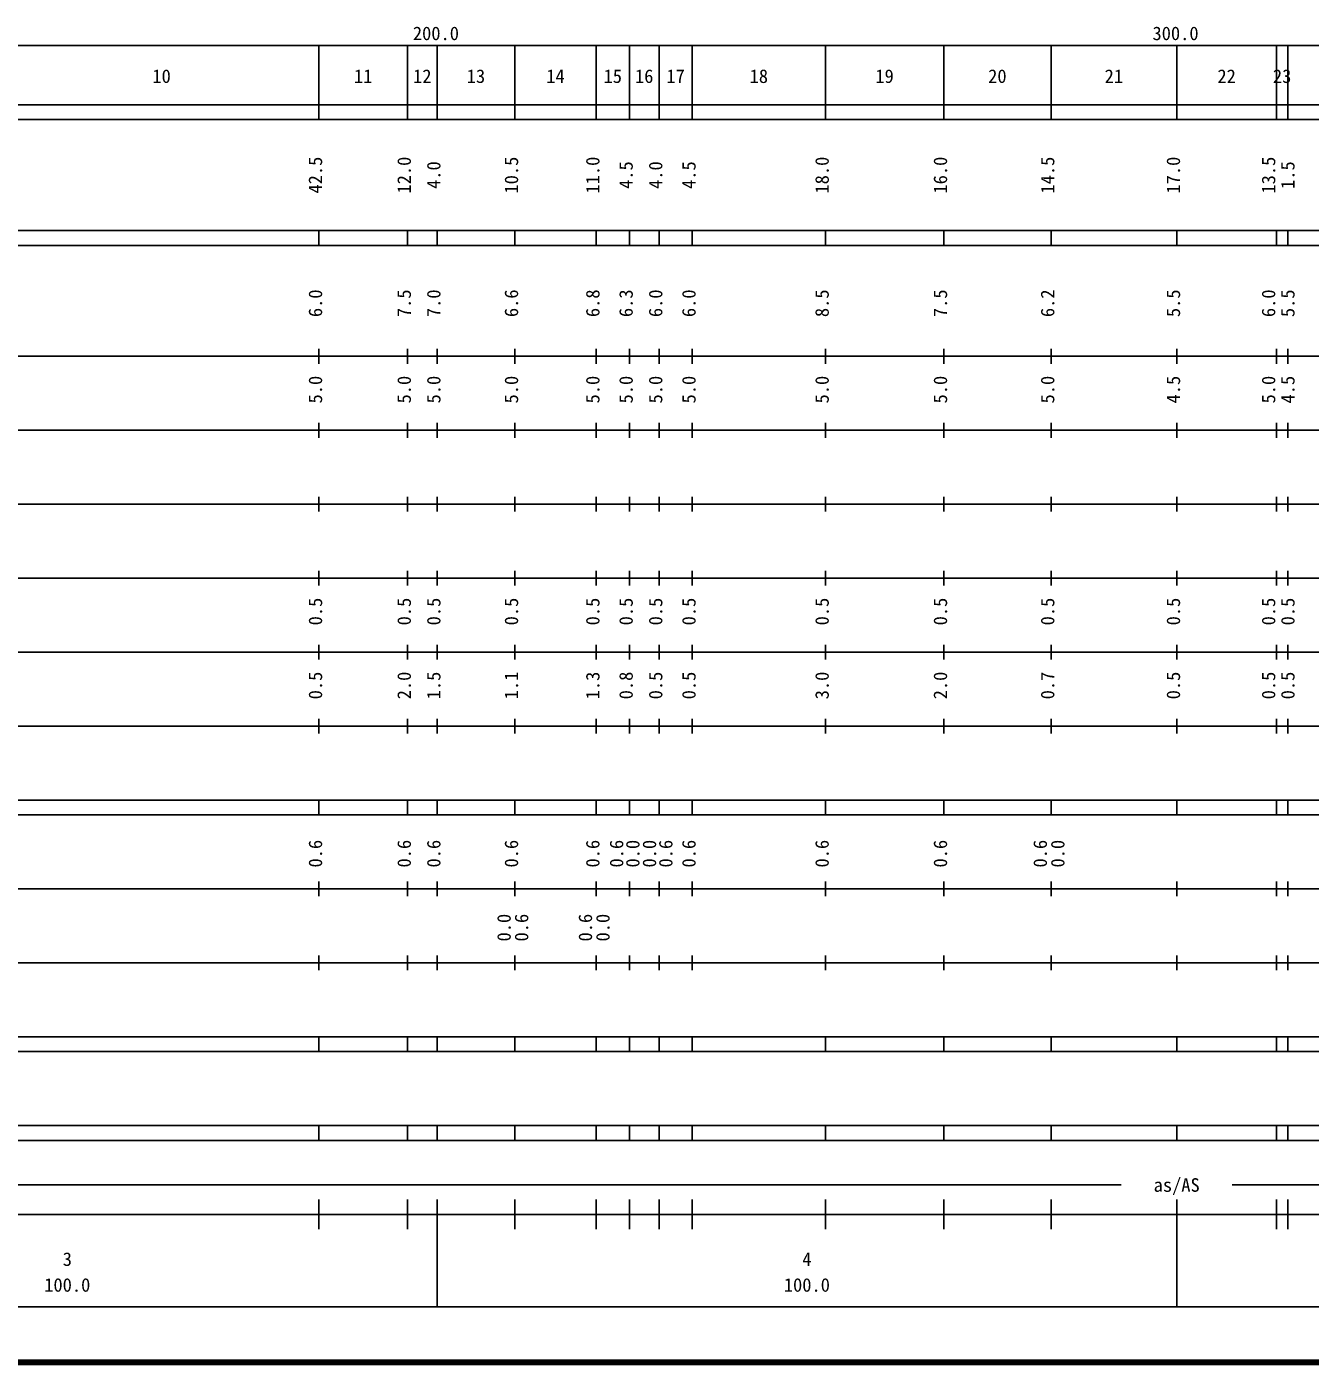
# Model space of a CAD drawing. Units: millimetres on the paper, enlarged 1000 times. Extents: x 40000 to 680000, y 20000 to 380000.
# Drawn here: x 212509 to 386056, y 20000 to 200558 of the extents above; entities that cross this region are included whole.
import ezdxf
from ezdxf.enums import TextEntityAlignment as Align

# ---------------------------------------------------------------- set-up
doc = ezdxf.new("R2010")
doc.units = ezdxf.units.MM
doc.header["$LTSCALE"] = 1000
doc.layers.add('M-TTL', color=2, linetype='Continuous', lineweight=140)
doc.layers.add('M-TTL-BAND', color=7, linetype='Continuous', lineweight=25)
doc.styles.add('ＭＳ ゴシック', font='')
doc.styles.get('ＭＳ ゴシック').set_extended_font_data('MS Gothic')

msp = doc.modelspace()

# ---------------------------------------------------------------- linework, layer by layer
at = {"layer": 'M-TTL'}
msp.add_line((40000, 20000), (680000, 20000), dxfattribs=at)
at = {"layer": 'M-TTL-BAND'}
for p, q in [((68000, 198000), (579000, 198000)), ((252000, 188000), (252000, 198000)), ((264000, 188000), (264000, 198000)), ((268000, 188000), (268000, 198000)), ((278500, 188000), (278500, 198000)), ((289500, 188000), (289500, 198000)), ((294000, 188000), (294000, 198000)), ((298000, 188000), (298000, 198000)), ((302500, 188000), (302500, 198000)), ((320500, 188000), (320500, 198000)), ((336500, 188000), (336500, 198000)), ((351000, 188000), (351000, 198000)), ((368000, 188000), (368000, 198000)), ((381500, 188000), (381500, 198000)), ((383000, 188000), (383000, 198000)), ((40000, 190000), (579000, 190000)), ((40000, 188000), (579000, 188000)), ((40000, 173000), (579000, 173000)), ((252000, 171000), (252000, 173000)), ((264000, 171000), (264000, 173000)), ((268000, 171000), (268000, 173000)), ((278500, 171000), (278500, 173000)), ((289500, 171000), (289500, 173000)), ((294000, 171000), (294000, 173000)), ((298000, 171000), (298000, 173000)), ((302500, 171000), (302500, 173000)), ((320500, 171000), (320500, 173000)), ((336500, 171000), (336500, 173000)), ((351000, 171000), (351000, 173000)), ((368000, 171000), (368000, 173000)), ((381500, 171000), (381500, 173000)), ((383000, 171000), (383000, 173000)), ((40000, 171000), (579000, 171000)), ((40000, 156000), (579000, 156000)), ((252000, 155000), (252000, 157000)), ((264000, 155000), (264000, 157000)), ((268000, 155000), (268000, 157000)), ((278500, 155000), (278500, 157000)), ((289500, 155000), (289500, 157000)), ((294000, 155000), (294000, 157000)), ((298000, 155000), (298000, 157000)), ((302500, 155000), (302500, 157000)), ((320500, 155000), (320500, 157000)), ((336500, 155000), (336500, 157000)), ((351000, 155000), (351000, 157000)), ((368000, 155000), (368000, 157000)), ((381500, 155000), (381500, 157000)), ((383000, 155000), (383000, 157000)), ((252000, 145000), (252000, 147000)), ((264000, 145000), (264000, 147000)), ((268000, 145000), (268000, 147000)), ((278500, 145000), (278500, 147000)), ((289500, 145000), (289500, 147000)), ((294000, 145000), (294000, 147000)), ((298000, 145000), (298000, 147000)), ((302500, 145000), (302500, 147000)), ((320500, 145000), (320500, 147000)), ((336500, 145000), (336500, 147000)), ((351000, 145000), (351000, 147000)), ((368000, 145000), (368000, 147000)), ((381500, 145000), (381500, 147000)), ((383000, 145000), (383000, 147000)), ((46000, 146000), (579000, 146000)), ((52000, 136000), (579000, 136000)), ((252000, 135000), (252000, 137000)), ((264000, 135000), (264000, 137000)), ((268000, 135000), (268000, 137000)), ((278500, 135000), (278500, 137000)), ((289500, 135000), (289500, 137000)), ((294000, 135000), (294000, 137000)), ((298000, 135000), (298000, 137000)), ((302500, 135000), (302500, 137000)), ((320500, 135000), (320500, 137000)), ((336500, 135000), (336500, 137000)), ((351000, 135000), (351000, 137000)), ((368000, 135000), (368000, 137000)), ((381500, 135000), (381500, 137000)), ((383000, 135000), (383000, 137000)), ((252000, 125000), (252000, 127000)), ((264000, 125000), (264000, 127000)), ((268000, 125000), (268000, 127000)), ((278500, 125000), (278500, 127000)), ((289500, 125000), (289500, 127000)), ((294000, 125000), (294000, 127000)), ((298000, 125000), (298000, 127000)), ((302500, 125000), (302500, 127000)), ((320500, 125000), (320500, 127000)), ((336500, 125000), (336500, 127000)), ((351000, 125000), (351000, 127000)), ((368000, 125000), (368000, 127000)), ((381500, 125000), (381500, 127000)), ((383000, 125000), (383000, 127000)), ((46000, 126000), (579000, 126000)), ((52000, 116000), (579000, 116000)), ((252000, 115000), (252000, 117000)), ((264000, 115000), (264000, 117000)), ((268000, 115000), (268000, 117000)), ((278500, 115000), (278500, 117000)), ((289500, 115000), (289500, 117000)), ((294000, 115000), (294000, 117000)), ((298000, 115000), (298000, 117000)), ((302500, 115000), (302500, 117000)), ((320500, 115000), (320500, 117000)), ((336500, 115000), (336500, 117000)), ((351000, 115000), (351000, 117000)), ((368000, 115000), (368000, 117000)), ((381500, 115000), (381500, 117000)), ((383000, 115000), (383000, 117000)), ((252000, 105000), (252000, 107000)), ((264000, 105000), (264000, 107000)), ((268000, 105000), (268000, 107000)), ((278500, 105000), (278500, 107000)), ((289500, 105000), (289500, 107000)), ((294000, 105000), (294000, 107000)), ((298000, 105000), (298000, 107000)), ((302500, 105000), (302500, 107000)), ((320500, 105000), (320500, 107000)), ((336500, 105000), (336500, 107000)), ((351000, 105000), (351000, 107000)), ((368000, 105000), (368000, 107000)), ((381500, 105000), (381500, 107000)), ((383000, 105000), (383000, 107000)), ((46000, 106000), (579000, 106000)), ((40000, 96000), (579000, 96000)), ((252000, 94000), (252000, 96000)), ((264000, 94000), (264000, 96000)), ((268000, 94000), (268000, 96000)), ((278500, 94000), (278500, 96000)), ((289500, 94000), (289500, 96000)), ((294000, 94000), (294000, 96000)), ((298000, 94000), (298000, 96000)), ((302500, 94000), (302500, 96000)), ((320500, 94000), (320500, 96000)), ((336500, 94000), (336500, 96000)), ((351000, 94000), (351000, 96000)), ((368000, 94000), (368000, 96000)), ((381500, 94000), (381500, 96000)), ((383000, 94000), (383000, 96000)), ((40000, 94000), (579000, 94000)), ((252000, 83000), (252000, 85000)), ((264000, 83000), (264000, 85000)), ((268000, 83000), (268000, 85000)), ((278500, 83000), (278500, 85000)), ((289500, 83000), (289500, 85000)), ((294000, 83000), (294000, 85000)), ((298000, 83000), (298000, 85000)), ((302500, 83000), (302500, 85000)), ((320500, 83000), (320500, 85000)), ((336500, 83000), (336500, 85000)), ((351000, 83000), (351000, 85000)), ((368000, 83000), (368000, 85000)), ((381500, 83000), (381500, 85000)), ((383000, 83000), (383000, 85000)), ((49000, 84000), (579000, 84000)), ((252000, 73000), (252000, 75000)), ((264000, 73000), (264000, 75000)), ((268000, 73000), (268000, 75000)), ((278500, 73000), (278500, 75000)), ((289500, 73000), (289500, 75000)), ((294000, 73000), (294000, 75000)), ((298000, 73000), (298000, 75000)), ((302500, 73000), (302500, 75000)), ((320500, 73000), (320500, 75000)), ((336500, 73000), (336500, 75000)), ((351000, 73000), (351000, 75000)), ((368000, 73000), (368000, 75000)), ((381500, 73000), (381500, 75000)), ((383000, 73000), (383000, 75000)), ((40000, 74000), (579000, 74000)), ((40000, 64000), (579000, 64000)), ((252000, 62000), (252000, 64000)), ((264000, 62000), (264000, 64000)), ((268000, 62000), (268000, 64000)), ((278500, 62000), (278500, 64000)), ((289500, 62000), (289500, 64000)), ((294000, 62000), (294000, 64000)), ((298000, 62000), (298000, 64000)), ((302500, 62000), (302500, 64000)), ((320500, 62000), (320500, 64000)), ((336500, 62000), (336500, 64000)), ((351000, 62000), (351000, 64000)), ((368000, 62000), (368000, 64000)), ((381500, 62000), (381500, 64000)), ((383000, 62000), (383000, 64000)), ((40000, 62000), (579000, 62000)), ((40000, 52000), (579000, 52000)), ((252000, 50000), (252000, 52000)), ((264000, 50000), (264000, 52000)), ((268000, 50000), (268000, 52000)), ((278500, 50000), (278500, 52000)), ((289500, 50000), (289500, 52000)), ((294000, 50000), (294000, 52000)), ((298000, 50000), (298000, 52000)), ((302500, 50000), (302500, 52000)), ((320500, 50000), (320500, 52000)), ((336500, 50000), (336500, 52000)), ((351000, 50000), (351000, 52000)), ((368000, 50000), (368000, 52000)), ((381500, 50000), (381500, 52000)), ((383000, 50000), (383000, 52000)), ((40000, 50000), (579000, 50000)), ((109000, 44000), (360500, 44000)), ((375500, 44000), (563264, 44000)), ((252000, 38000), (252000, 42000)), ((264000, 38000), (264000, 42000)), ((268000, 27500), (268000, 42000)), ((278500, 38000), (278500, 42000)), ((289500, 38000), (289500, 42000)), ((294000, 38000), (294000, 42000)), ((298000, 38000), (298000, 42000)), ((302500, 38000), (302500, 42000)), ((320500, 38000), (320500, 42000)), ((336500, 38000), (336500, 42000)), ((351000, 38000), (351000, 42000)), ((368000, 27500), (368000, 42000)), ((381500, 38000), (381500, 42000)), ((383000, 38000), (383000, 42000)), ((40000, 40000), (579000, 40000)), ((68000, 27500), (579000, 27500))]:
    msp.add_line(p, q, dxfattribs=at)

# ---------------------------------------------------------------- texts
at = {"layer": 'M-TTL-BAND', "style": 'ＭＳ ゴシック'}
for s, p in [('200.0', (264719, 198195)), ('300.0', (364719, 198195)), ('10', (229500, 192405)), ('11', (256750, 192405)), ('12', (264750, 192405)), ('13', (272000, 192405)), ('14', (282750, 192405)), ('15', (290500, 192405)), ('16', (294750, 192405)), ('17', (299000, 192405)), ('18', (310250, 192405)), ('19', (327250, 192405)), ('20', (342500, 192405)), ('21', (358250, 192405)), ('22', (373500, 192405)), ('23', (381000, 192405)), ('as/AS', (364875, 42500)), ('3', (217375, 32481)), ('4', (317375, 32481)), ('100.0', (214875, 28990)), ('100.0', (314875, 28990))]:
    msp.add_text(s, height=1833, dxfattribs=at).set_placement(p, align=Align.BOTTOM_LEFT)
for s, p in [('42.5', (253000, 178000)), ('12.0', (265000, 178000)), ('10.5', (279500, 178000)), ('11.0', (290500, 178000)), ('18.0', (321500, 178000)), ('16.0', (337500, 178000)), ('14.5', (352000, 178000)), ('17.0', (369000, 178000)), ('13.5', (381870, 178000)), ('4.0', (269000, 178625)), ('4.5', (295000, 178625)), ('4.0', (299000, 178625)), ('4.5', (303500, 178625)), ('1.5', (384477, 178625)), ('6.0', (253000, 161299)), ('7.5', (265000, 161299)), ('7.0', (269000, 161299)), ('6.6', (279500, 161299)), ('6.8', (290500, 161299)), ('6.3', (295000, 161299)), ('6.0', (299000, 161299)), ('6.0', (303500, 161299)), ('8.5', (321500, 161299)), ('7.5', (337500, 161299)), ('6.2', (352000, 161299)), ('5.5', (369000, 161299)), ('6.0', (381870, 161299)), ('5.5', (384477, 161299)), ('5.0', (253000, 149625)), ('5.0', (265000, 149625)), ('5.0', (269000, 149625)), ('5.0', (279500, 149625)), ('5.0', (290500, 149625)), ('5.0', (295000, 149625)), ('5.0', (299000, 149625)), ('5.0', (303500, 149625)), ('5.0', (321500, 149625)), ('5.0', (337500, 149625)), ('5.0', (352000, 149625)), ('4.5', (369000, 149625)), ('5.0', (381870, 149625)), ('4.5', (384477, 149625)), ('0.5', (253000, 119625)), ('0.5', (265000, 119625)), ('0.5', (269000, 119625)), ('0.5', (279500, 119625)), ('0.5', (290500, 119625)), ('0.5', (295000, 119625)), ('0.5', (299000, 119625)), ('0.5', (303500, 119625)), ('0.5', (321500, 119625)), ('0.5', (337500, 119625)), ('0.5', (352000, 119625)), ('0.5', (369000, 119625)), ('0.5', (381870, 119625)), ('0.5', (384477, 119625)), ('0.5', (253000, 109625)), ('2.0', (265000, 109625)), ('1.5', (269000, 109625)), ('1.1', (279500, 109625)), ('1.3', (290500, 109625)), ('0.8', (295000, 109625)), ('0.5', (299000, 109625)), ('0.5', (303500, 109625)), ('3.0', (321500, 109625)), ('2.0', (337500, 109625)), ('0.7', (352000, 109625)), ('0.5', (369000, 109625)), ('0.5', (381870, 109625)), ('0.5', (384477, 109625)), ('0.6', (253000, 86889)), ('0.6', (265000, 86889)), ('0.6', (269000, 86889)), ('0.6', (279500, 86889)), ('0.6', (290500, 86889)), ('0.6', (293718, 86889)), ('0.0', (295910, 86889)), ('0.0', (298162, 86889)), ('0.6', (300370, 86889)), ('0.6', (303500, 86889)), ('0.6', (321500, 86889)), ('0.6', (337500, 86889)), ('0.6', (351000, 86889)), ('0.0', (353370, 86889)), ('0.0', (278500, 76889)), ('0.6', (280870, 76889)), ('0.6', (289500, 76889)), ('0.0', (291870, 76889))]:
    msp.add_text(s, height=1833, rotation=90, dxfattribs=at).set_placement(p, align=Align.BOTTOM_LEFT)

doc.saveas('drawing.dxf')
